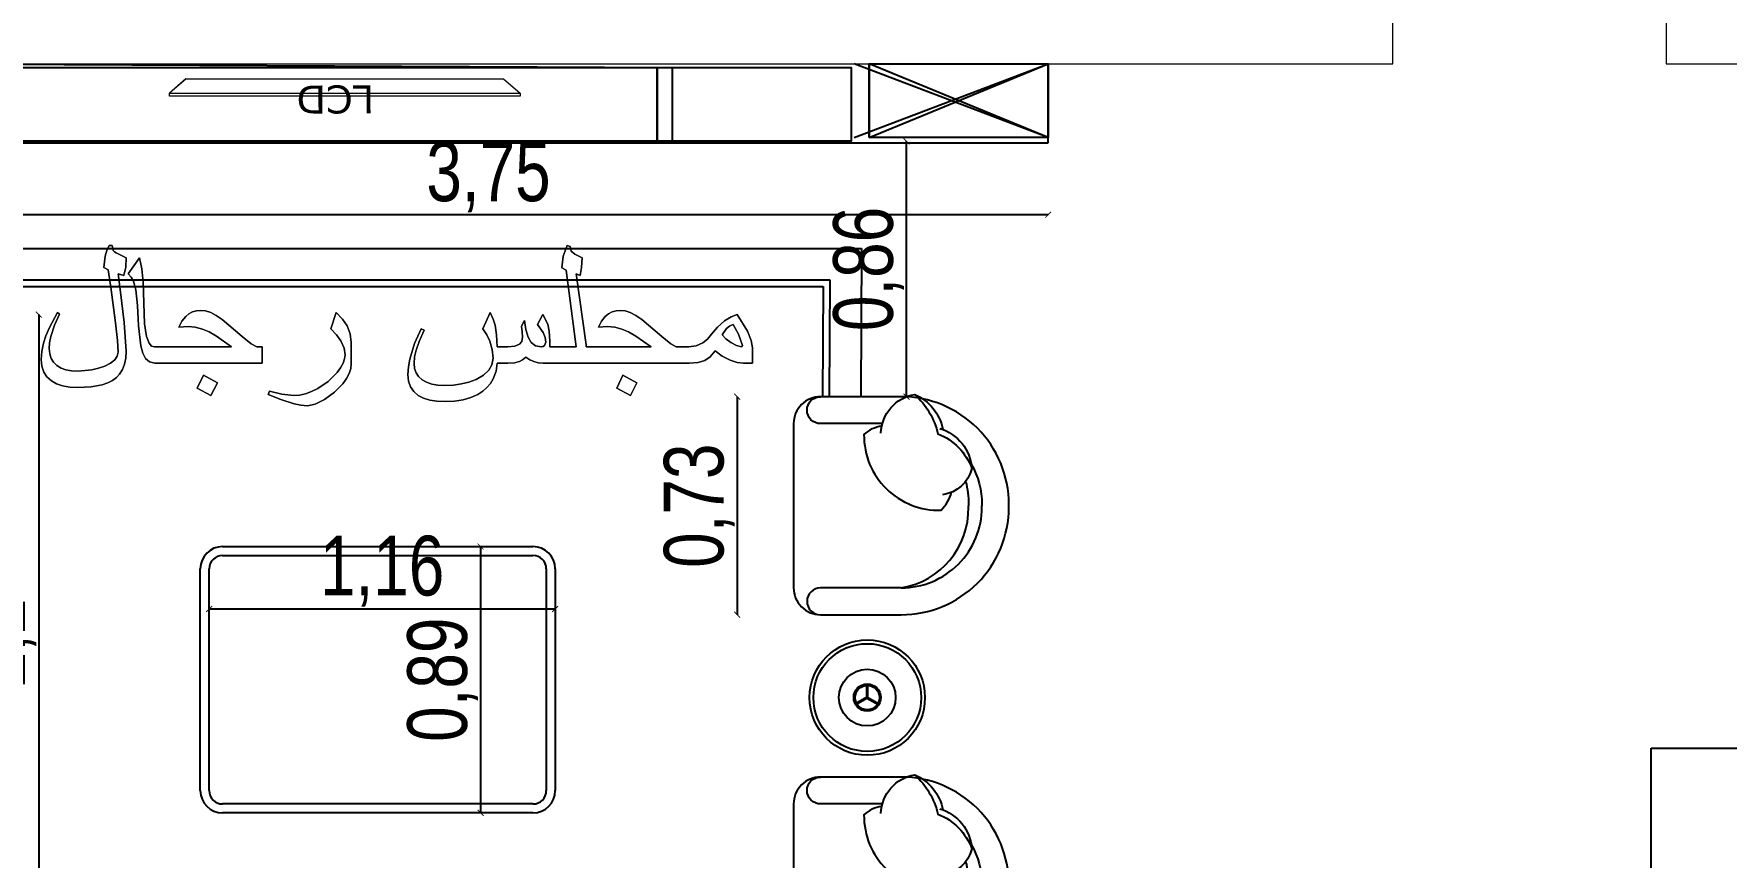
# Model space of a CAD drawing. Header units: inches. Extents: x -279 to 561, y -345 to 342.
# Drawn here: x -207.04 to -201.37, y -71.08 to -68.32 of the extents above; entities that cross this region are included whole.
import ezdxf

# ---------------------------------------------------------------- set-up
doc = ezdxf.new("R2010")
doc.units = ezdxf.units.IN
doc.header["$LTSCALE"] = 0.5
doc.header["$MEASUREMENT"] = 0
for name, color, linetype in [('8', 8, 'Continuous'), ('Edges', 7, 'Continuous'), ('lcd', 146, 'Continuous'), ('NFURN', 245, 'Continuous'), ('PDF_A-WALL', 7, 'Continuous'), ('S-DIM', 7, 'Continuous'), ('WAL', 7, 'Continuous')]:
    doc.layers.add(name, color=color, linetype=linetype)
doc.layers.add('furniture', color=1, linetype='Continuous', lineweight=13)
doc.layers.add('furniture amr', color=8, linetype='Continuous', lineweight=5)
doc.styles.add('ROM', font='AGENCYR.TTF', dxfattribs={"width": 0.8})
doc.styles.get("Standard").update_dxf_attribs({"font": 'arial.ttf'})
doc.dimstyles.new('Copy(9) of ISO-25', dxfattribs={"dimtxt": 0.2, "dimasz": 0.02, "dimexe": 0.05, "dimexo": 0.05, "dimgap": 0.02, "dimtad": 1, "dimtxsty": 'ROM', "dimblk": 'ARCHTICK', "dimcen": 0.03, "dimse1": 1, "dimse2": 1, "dimclrd": 248, "dimclrt": 248, "dimadec": 0, "dimazin": 0, "dimtfac": 1, "dimtmove": 0, "dimatfit": 3, "dimldrblk": 'DOT', "dimfxl": 1, "dimarcsym": 0})
doc.dimstyles.get("Standard").update_dxf_attribs({"dimtxt": 0.18, "dimasz": 0.18, "dimexe": 0.18, "dimexo": 0.0625, "dimgap": 0.09, "dimtad": 0, "dimtih": 1, "dimtoh": 1, "dimzin": 0, "dimdsep": 46, "dimtxsty": 'Standard', "dimcen": 0.09, "dimadec": 0, "dimazin": 0, "dimtfac": 1, "dimtofl": 0, "dimtmove": 0, "dimatfit": 3, "dimfxl": 1, "dimtolj": 1, "dimtzin": 0, "dimarcsym": 0})

# ---------------------------------------------------------------- blocks, each defined once
blk = doc.blocks.new('hjohjlo')
at = {"layer": 'furniture'}
blk.add_line((98.2726, 51.2644, 0), (98.2724, 51.773, 0), dxfattribs=at)
at = {"layer": 'furniture', "color": 16, "elevation": 0}
blk.add_lwpolyline([(98.2726, 51.2644), (98.2726, 52.4644), (98.2827, 52.4644), (98.2827, 51.2644)], close=True, dxfattribs=at)
at = {"layer": 'furniture amr', "color": 56, "lineweight": 5}
for p, q in [((98.3316, 52.4075), (98.2827, 52.4644, 0)), ((98.3316, 52.4075), (98.3316, 51.3213)), ((98.3316, 51.3213), (98.2827, 51.2644, 0))]:
    blk.add_line(p, q, dxfattribs=at)
at = {"layer": 'lcd', "insert": (98.311, 51.7638), "char_height": 0.095741, "width": 0.841104, "attachment_point": 7, "rotation": 90.15297}
blk.add_mtext('{\\fVerdana|b0|i0|c0|p34;LCD}', dxfattribs=at)
blk = doc.blocks.new('g')
at = {"ltscale": 0.03}
blk.add_lwpolyline([(5621.0449, 2263.0831), (5621.0449, 2262.8081, 0.414214), (5621.135, 2262.718), (5621.4055, 2262.718, 0.414214), (5621.7662, 2263.0786), (5621.7662, 2263.0831), (5621.7662, 2263.0877, 0.414214), (5621.4055, 2263.4483), (5621.135, 2263.4483, 0.414214), (5621.0449, 2263.3581), (5621.0449, 2263.0831)], format="xyb", dxfattribs=at)
for points in [[(5621.3423, 2263.3581), (5621.135, 2263.3581, -0.414214), (5621.09, 2263.4032), (5621.09, 2263.4032, -0.414214), (5621.135, 2263.4483)], [(5621.3374, 2263.3265, -0.356772), (5621.451, 2263.4557, -0.249542), (5621.5447, 2263.3386, 9.61688)], [(5621.451, 2263.4557, -0.14773), (5621.5285, 2263.3239, -0.213343), (5621.6422, 2263.2077, -0.178662)], [(5621.3402, 2263.3492, 0.165541), (5621.2806, 2263.3213, 0.425989), (5621.5389, 2263.0681, 0.121523), (5621.5744, 2263.1283, -7.115464)], [(5621.5347, 2263.3421, -0.306663), (5621.6422, 2263.2077, -0.30633), (5621.544, 2263.1198, 0.872847)], [(5621.6403, 2263.2219, -0.130591), (5621.676, 2263.0877), (5621.676, 2263.0831)], [(5621.6212, 2263.1645, -0.072384), (5621.6309, 2263.0877), (5621.6309, 2263.0831)], [(5621.4055, 2262.8081, 0.372719), (5621.6309, 2263.0786), (5621.6309, 2263.0831)], [(5621.4055, 2262.8081, 0.414214), (5621.676, 2263.0786), (5621.676, 2263.0831)], [(5621.4055, 2262.8081), (5621.135, 2262.8081, 0.414214), (5621.09, 2262.7631), (5621.09, 2262.7631, 0.414214), (5621.135, 2262.718)]]:
    blk.add_lwpolyline(points, format="xyb")
blk = doc.blocks.new('er')
at = {"ltscale": 0.03}
for p, q in [((-187.9214, -158.8906), (-187.9214, -158.8201)), ((-187.9151, -158.8906), (-187.9151, -158.8201)), ((-187.9198, -158.8879), (-187.9809, -158.9231)), ((-187.9167, -158.8933), (-187.9778, -158.9286)), ((-187.9198, -158.8933), (-187.8588, -158.9286)), ((-187.9167, -158.8879), (-187.8556, -158.9231))]:
    blk.add_line(p, q, dxfattribs=at)
for radius in [0.3, 0.1475, 0.0706, 0.0633]:
    blk.add_circle((-187.9183, -158.8906), radius, dxfattribs=at)
blk.add_circle((-187.9183, -158.8906), 0.28)
blk = doc.blocks.new('_ArchTick')
at = {"color": 0, "linetype": 'ByBlock', "const_width": 0.15}
blk.add_lwpolyline([(-0.5, -0.5), (0.5, 0.5)], dxfattribs=at)
blk = doc.blocks.new('*D204')
at = {"layer": 'Defpoints', "color": 0, "transparency": 16777216}
for p in [(-204.2996, -68.682), (-204.114, -68.682), (-204.2668, -69.5375)]:
    blk.add_point(p, dxfattribs=at)
at = {"layer": 'WAL', "color": 248, "lineweight": -2, "transparency": 16777216}
blk.add_line((-204.114, -69.5375), (-204.114, -68.682), dxfattribs=at)
at = {"layer": 'WAL', "color": 248, "lineweight": -2, "transparency": 16777216, "xscale": 0.02, "yscale": 0.02, "zscale": 0.02}
for p, rotation in [((-204.114, -68.682), 90), ((-204.114, -69.5375), 270)]:
    blk.add_blockref('_ArchTick', p, dxfattribs=dict(at, rotation=rotation))
at = {"layer": 'WAL', "color": 248, "transparency": 16777216, "insert": (-204.2411, -69.1097), "char_height": 0.2, "attachment_point": 5, "rotation": 90, "style": 'ROM'}
blk.add_mtext('0,86', dxfattribs=at)
blk = doc.blocks.new('_DOT')
at = {"color": 0, "linetype": 'ByBlock'}
blk.add_line((-0.5, 0), (-1, 0), dxfattribs=at)
at = {"color": 0, "linetype": 'ByBlock', "const_width": 0.5}
blk.add_lwpolyline([(-0.25, 0, 1), (0.25, 0, 1)], format="xyb", close=True, dxfattribs=at)
blk = doc.blocks.new('gt')
at = {"color": 0}
for p, q in [((-190.3968, -158.4168), (-189.3565, -158.4168)), ((-190.3968, -158.4466), (-189.3565, -158.4466)), ((-190.4711, -159.2342), (-190.4711, -158.4911)), ((-190.4414, -159.2342), (-190.4414, -158.4911)), ((-189.312, -158.4911), (-189.312, -159.2342)), ((-189.2822, -158.4911), (-189.2822, -159.2342)), ((-189.3565, -159.2788), (-190.3968, -159.2788)), ((-189.3565, -159.3085), (-190.3968, -159.3085))]:
    blk.add_line(p, q, dxfattribs=at)
for centre, radius, start, end in [((-190.3968, -158.4911), 0.0743, 90, 180), ((-190.3968, -158.4911), 0.0446, 90, 180), ((-189.3565, -158.4911), 0.0743, 360, 90), ((-189.3565, -158.4911), 0.0446, 360, 90), ((-190.3968, -159.2342), 0.0743, 180, 270), ((-190.3968, -159.2342), 0.0446, 180, 270), ((-189.3565, -159.2342), 0.0743, 270, 0), ((-189.3565, -159.2342), 0.0446, 270, 0)]:
    blk.add_arc(centre, radius, start, end, dxfattribs=at)
blk = doc.blocks.new('*D56')
at = {"layer": 'Defpoints', "color": 0, "transparency": 16777216}
for p in [(-207.3894, -68.7565), (-203.6394, -68.7565), (-207.3894, -68.9283)]:
    blk.add_point(p, dxfattribs=at)
at = {"layer": 'WAL', "color": 248, "lineweight": -2, "transparency": 16777216}
blk.add_line((-203.6394, -68.9283), (-207.3894, -68.9283), dxfattribs=at)
at = {"layer": 'WAL', "color": 248, "lineweight": -2, "transparency": 16777216, "xscale": 0.02, "yscale": 0.02, "zscale": 0.02, "rotation": 180}
blk.add_blockref('_ArchTick', (-207.3894, -68.9283), dxfattribs=at)
at = {"layer": 'WAL', "color": 248, "lineweight": -2, "transparency": 16777216, "xscale": 0.02, "yscale": 0.02, "zscale": 0.02}
blk.add_blockref('_ArchTick', (-203.6394, -68.9283), dxfattribs=at)
at = {"layer": 'WAL', "color": 248, "transparency": 16777216, "insert": (-205.5144, -68.8013), "char_height": 0.2, "attachment_point": 5, "style": 'ROM'}
blk.add_mtext('3,75', dxfattribs=at)
blk = doc.blocks.new('*D205')
at = {"layer": 'Defpoints', "color": 0, "transparency": 16777216}
for p in [(-207.9309, -69.2625), (-207.8259, -71.4625), (-207.0211, -71.4625)]:
    blk.add_point(p, dxfattribs=at)
at = {"layer": 'WAL', "color": 248, "lineweight": -2, "transparency": 16777216}
blk.add_line((-207.0211, -69.2625), (-207.0211, -71.4625), dxfattribs=at)
at = {"layer": 'WAL', "color": 248, "lineweight": -2, "transparency": 16777216, "xscale": 0.02, "yscale": 0.02, "zscale": 0.02}
for p, rotation in [((-207.0211, -69.2625), 90), ((-207.0211, -71.4625), 270)]:
    blk.add_blockref('_ArchTick', p, dxfattribs=dict(at, rotation=rotation))
at = {"layer": 'WAL', "color": 248, "transparency": 16777216, "insert": (-207.1482, -70.3625), "char_height": 0.2, "attachment_point": 5, "rotation": 90, "style": 'ROM'}
blk.add_mtext('2,2', dxfattribs=at)
blk = doc.blocks.new('*D207')
at = {"layer": 'Defpoints', "color": 0, "transparency": 16777216}
for p in [(-205.7556, -70.0396), (-205.7556, -70.9313), (-205.5408, -70.9313)]:
    blk.add_point(p, dxfattribs=at)
at = {"layer": 'WAL', "color": 248, "lineweight": -2, "transparency": 16777216}
blk.add_line((-205.5408, -70.0396), (-205.5408, -70.9313), dxfattribs=at)
at = {"layer": 'WAL', "color": 248, "lineweight": -2, "transparency": 16777216, "xscale": 0.02, "yscale": 0.02, "zscale": 0.02}
for p, rotation in [((-205.5408, -70.0396), 90), ((-205.5408, -70.9313), 270)]:
    blk.add_blockref('_ArchTick', p, dxfattribs=dict(at, rotation=rotation))
at = {"layer": 'WAL', "color": 248, "transparency": 16777216, "insert": (-205.6679, -70.4854), "char_height": 0.2, "attachment_point": 5, "rotation": 90, "style": 'ROM'}
blk.add_mtext('0,89', dxfattribs=at)
blk = doc.blocks.new('*D208')
at = {"layer": 'Defpoints', "color": 0, "transparency": 16777216}
for p in [(-206.4502, -70.2488), (-206.4502, -70.4854), (-205.291, -70.4854)]:
    blk.add_point(p, dxfattribs=at)
at = {"layer": 'WAL', "color": 248, "lineweight": -2, "transparency": 16777216}
blk.add_line((-205.291, -70.2488), (-206.4502, -70.2488), dxfattribs=at)
at = {"layer": 'WAL', "color": 248, "lineweight": -2, "transparency": 16777216, "xscale": 0.02, "yscale": 0.02, "zscale": 0.02, "rotation": 180}
blk.add_blockref('_ArchTick', (-206.4502, -70.2488), dxfattribs=at)
at = {"layer": 'WAL', "color": 248, "lineweight": -2, "transparency": 16777216, "xscale": 0.02, "yscale": 0.02, "zscale": 0.02}
blk.add_blockref('_ArchTick', (-205.291, -70.2488), dxfattribs=at)
at = {"layer": 'WAL', "color": 248, "transparency": 16777216, "insert": (-205.8706, -70.1218), "char_height": 0.2, "attachment_point": 5, "style": 'ROM'}
blk.add_mtext('1,16', dxfattribs=at)
blk = doc.blocks.new('*D209')
at = {"layer": 'Defpoints', "color": 0, "transparency": 16777216}
for p in [(-204.3155, -69.5375), (-204.6813, -70.2678), (-204.3155, -70.2678)]:
    blk.add_point(p, dxfattribs=at)
at = {"layer": 'WAL', "color": 248, "lineweight": -2, "transparency": 16777216}
blk.add_line((-204.6813, -69.5375), (-204.6813, -70.2678), dxfattribs=at)
at = {"layer": 'WAL', "color": 248, "lineweight": -2, "transparency": 16777216, "xscale": 0.02, "yscale": 0.02, "zscale": 0.02}
for p, rotation in [((-204.6813, -69.5375), 90), ((-204.6813, -70.2678), 270)]:
    blk.add_blockref('_ArchTick', p, dxfattribs=dict(at, rotation=rotation))
at = {"layer": 'WAL', "color": 248, "transparency": 16777216, "insert": (-204.8084, -69.9026), "char_height": 0.2, "attachment_point": 5, "rotation": 90, "style": 'ROM'}
blk.add_mtext('0,73', dxfattribs=at)
blk = doc.blocks.new('*D58')
at = {"layer": 'Defpoints', "color": 0, "transparency": 16777216}
for p in [(-201.5893, -70.7143), (-201.0277, -70.7143), (-201.6247, -72.4143)]:
    blk.add_point(p, dxfattribs=at)
at = {"layer": 'WAL', "color": 248, "lineweight": -2, "transparency": 16777216}
blk.add_line((-201.0277, -72.4143), (-201.0277, -70.7143), dxfattribs=at)
at = {"layer": 'WAL', "color": 248, "lineweight": -2, "transparency": 16777216, "xscale": 0.02, "yscale": 0.02, "zscale": 0.02}
for p, rotation in [((-201.0277, -70.7143), 90), ((-201.0277, -72.4143), 270)]:
    blk.add_blockref('_ArchTick', p, dxfattribs=dict(at, rotation=rotation))
at = {"layer": 'WAL', "color": 248, "transparency": 16777216, "insert": (-201.1548, -71.5643), "char_height": 0.2, "attachment_point": 5, "rotation": 90, "style": 'ROM'}
blk.add_mtext('1,7', dxfattribs=at)
blk = doc.blocks.new('rtg')
at = {"layer": 'PDF_A-WALL', "lineweight": 9}
for p, q in [((-188.1498, -157.19), (-188.1684, -157.2108)), ((-188.1684, -157.2108), (-188.1498, -157.19)), ((-188.1271, -157.1751), (-188.1498, -157.19)), ((-188.1498, -157.19), (-188.1271, -157.1751)), ((-188.1003, -157.1662), (-188.1271, -157.1751)), ((-188.1271, -157.1751), (-188.1003, -157.1662)), ((-188.0694, -157.1632), (-188.1003, -157.1662)), ((-188.1003, -157.1662), (-188.0694, -157.1632)), ((-188.0818, -157.2208), (-188.0638, -157.2097)), ((-188.0638, -157.2097), (-188.0818, -157.2208)), ((-188.0321, -157.166), (-188.0694, -157.1632)), ((-188.0694, -157.1632), (-188.0321, -157.166)), ((-188.0638, -157.2097), (-188.0426, -157.2031)), ((-188.0426, -157.2031), (-188.0638, -157.2097)), ((-188.0426, -157.2031), (-188.0182, -157.2009)), ((-188.0182, -157.2009), (-188.0426, -157.2031)), ((-187.9933, -157.1741), (-188.0321, -157.166)), ((-188.0321, -157.166), (-187.9933, -157.1741)), ((-188.0182, -157.2009), (-187.9907, -157.2026)), ((-187.9907, -157.2026), (-188.0182, -157.2009)), ((-187.9582, -157.1856), (-187.9933, -157.1741)), ((-187.9933, -157.1741), (-187.9582, -157.1856)), ((-187.9907, -157.2026), (-187.9624, -157.2078)), ((-187.9624, -157.2078), (-187.9907, -157.2026)), ((-187.9624, -157.2078), (-187.9089, -157.2255)), ((-187.9089, -157.2255), (-187.9624, -157.2078)), ((-187.9199, -157.2019), (-187.9582, -157.1856)), ((-187.9582, -157.1856), (-187.9199, -157.2019)), ((-187.8502, -157.2386), (-187.9199, -157.2019)), ((-187.9199, -157.2019), (-187.8502, -157.2386)), ((-188.1911, -157.2631), (-188.1967, -157.2959)), ((-188.1967, -157.2959), (-188.1911, -157.2631)), ((-188.1816, -157.2347), (-188.1911, -157.2631)), ((-188.1911, -157.2631), (-188.1816, -157.2347)), ((-188.1684, -157.2108), (-188.1816, -157.2347)), ((-188.1816, -157.2347), (-188.1684, -157.2108)), ((-188.1216, -157.3049), (-188.1166, -157.2786)), ((-188.1166, -157.2786), (-188.1216, -157.3049)), ((-188.1166, -157.2786), (-188.1083, -157.2557)), ((-188.1083, -157.2557), (-188.1166, -157.2786)), ((-188.1083, -157.2557), (-188.0967, -157.2363)), ((-188.0967, -157.2363), (-188.1083, -157.2557)), ((-188.0967, -157.2363), (-188.0818, -157.2208)), ((-188.0818, -157.2208), (-188.0967, -157.2363)), ((-187.9089, -157.2255), (-187.8582, -157.248)), ((-187.8582, -157.248), (-187.9089, -157.2255)), ((-187.8582, -157.248), (-187.8502, -157.2386)), ((-187.8502, -157.2386), (-187.8582, -157.248)), ((-188.1967, -157.2959), (-188.1986, -157.3332)), ((-188.1986, -157.3332), (-188.1967, -157.2959)), ((-188.1986, -157.3332), (-188.1955, -157.3963)), ((-188.1955, -157.3963), (-188.1986, -157.3332)), ((-188.1233, -157.3347), (-188.1216, -157.3049)), ((-188.1216, -157.3049), (-188.1233, -157.3347)), ((-188.1172, -157.3991), (-188.1233, -157.3347)), ((-188.1233, -157.3347), (-188.1172, -157.3991)), ((-188.1955, -157.3963), (-188.1861, -157.4474)), ((-188.1861, -157.4474), (-188.1955, -157.3963)), ((-188.1097, -157.4295), (-188.1172, -157.3991)), ((-188.1172, -157.3991), (-188.1097, -157.4295)), ((-188.0991, -157.4586), (-188.1097, -157.4295)), ((-188.1097, -157.4295), (-188.0991, -157.4586)), ((-188.1861, -157.4474), (-188.1773, -157.4724)), ((-188.1773, -157.4724), (-188.1861, -157.4474)), ((-188.1773, -157.4724), (-188.1661, -157.4942)), ((-188.1661, -157.4942), (-188.1773, -157.4724)), ((-188.1661, -157.4942), (-188.1524, -157.5127)), ((-188.1524, -157.5127), (-188.1661, -157.4942)), ((-188.1524, -157.5127), (-188.1364, -157.528)), ((-188.1364, -157.528), (-188.1524, -157.5127)), ((-188.0852, -157.4859), (-188.0991, -157.4586)), ((-188.0991, -157.4586), (-188.0852, -157.4859)), ((-188.0699, -157.5055), (-188.0852, -157.4859)), ((-188.0852, -157.4859), (-188.0699, -157.5055)), ((-188.0533, -157.5172), (-188.0699, -157.5055)), ((-188.0699, -157.5055), (-188.0533, -157.5172)), ((-188.0354, -157.5211), (-188.0533, -157.5172)), ((-188.0533, -157.5172), (-188.0354, -157.5211)), ((-187.981, -157.5181), (-188.0354, -157.5211)), ((-188.0354, -157.5211), (-187.981, -157.5181)), ((-187.8986, -157.5092), (-187.981, -157.5181)), ((-187.981, -157.5181), (-187.8986, -157.5092)), ((-187.733, -157.4867), (-187.8986, -157.5092)), ((-187.8986, -157.5092), (-187.733, -157.4867)), ((-187.7552, -157.5321), (-187.6712, -157.5211)), ((-187.6712, -157.5211), (-187.7552, -157.5321)), ((-187.6522, -157.474), (-187.733, -157.4867)), ((-187.733, -157.4867), (-187.6522, -157.474)), ((-187.6712, -157.5211), (-187.6786, -157.5473)), ((-187.6786, -157.5473), (-187.6712, -157.5211)), ((-187.6418, -157.4552), (-187.6522, -157.474)), ((-187.6522, -157.474), (-187.6418, -157.4552)), ((-187.5881, -157.4611), (-187.6418, -157.4552)), ((-187.6418, -157.4552), (-187.5881, -157.4611)), ((-187.5631, -157.4684), (-187.5881, -157.4611)), ((-187.5881, -157.4611), (-187.5631, -157.4684)), ((-187.5865, -157.5396), (-187.5738, -157.512)), ((-187.5738, -157.512), (-187.5865, -157.5396)), ((-187.5738, -157.512), (-187.5691, -157.5039)), ((-187.5691, -157.5039), (-187.5738, -157.512)), ((-187.5691, -157.5039), (-187.5625, -157.4985)), ((-187.5625, -157.4985), (-187.5691, -157.5039)), ((-187.5394, -157.4787), (-187.5631, -157.4684)), ((-187.5631, -157.4684), (-187.5394, -157.4787)), ((-187.5625, -157.4985), (-187.5394, -157.4929)), ((-187.5394, -157.4929), (-187.5625, -157.4985)), ((-187.5394, -157.4929), (-187.5394, -157.4787)), ((-187.5394, -157.4787), (-187.5394, -157.4929)), ((-188.1364, -157.528), (-188.1149, -157.5415)), ((-188.1149, -157.5415), (-188.1364, -157.528)), ((-188.1149, -157.5415), (-188.0901, -157.5511)), ((-188.0901, -157.5511), (-188.1149, -157.5415)), ((-188.0901, -157.5511), (-188.0618, -157.5569)), ((-188.0618, -157.5569), (-188.0901, -157.5511)), ((-188.0618, -157.5569), (-188.0301, -157.5588)), ((-188.0301, -157.5588), (-188.0618, -157.5569)), ((-188.0301, -157.5588), (-187.8971, -157.5497)), ((-187.8971, -157.5497), (-188.0301, -157.5588)), ((-187.8971, -157.5497), (-187.7552, -157.5321)), ((-187.7552, -157.5321), (-187.8971, -157.5497)), ((-187.7051, -157.5923), (-187.7455, -157.6036)), ((-187.7455, -157.6036), (-187.7051, -157.5923)), ((-187.687, -157.582), (-187.7051, -157.5923)), ((-187.7051, -157.5923), (-187.687, -157.582)), ((-187.6712, -157.5682), (-187.687, -157.582)), ((-187.687, -157.582), (-187.6712, -157.5682)), ((-187.6786, -157.5473), (-187.6398, -157.5565)), ((-187.6398, -157.5565), (-187.6786, -157.5473)), ((-187.5959, -157.62), (-187.6712, -157.5682)), ((-187.6712, -157.5682), (-187.5959, -157.62)), ((-187.6398, -157.5565), (-187.5959, -157.5588)), ((-187.5959, -157.5588), (-187.6398, -157.5565)), ((-187.5959, -157.5588), (-187.5865, -157.5396)), ((-187.5865, -157.5396), (-187.5959, -157.5588)), ((-188.08, -157.6672), (-188.0856, -157.6915)), ((-188.0856, -157.6915), (-188.08, -157.6672)), ((-188.0634, -157.6482), (-188.08, -157.6672)), ((-188.08, -157.6672), (-188.0634, -157.6482)), ((-188.0394, -157.6357), (-188.0634, -157.6482)), ((-188.0634, -157.6482), (-188.0394, -157.6357)), ((-188.0058, -157.6266), (-188.0394, -157.6357)), ((-188.0394, -157.6357), (-188.0058, -157.6266)), ((-188.0103, -157.6897), (-188.0061, -157.6768)), ((-188.0061, -157.6768), (-188.0103, -157.6897)), ((-188.0061, -157.6768), (-187.9936, -157.6649)), ((-187.9936, -157.6649), (-188.0061, -157.6768)), ((-187.9117, -157.6153), (-188.0058, -157.6266)), ((-188.0058, -157.6266), (-187.9117, -157.6153)), ((-187.9936, -157.6649), (-187.9613, -157.6525)), ((-187.9613, -157.6525), (-187.9936, -157.6649)), ((-187.9613, -157.6525), (-187.9036, -157.6435)), ((-187.9036, -157.6435), (-187.9613, -157.6525)), ((-187.8182, -157.6104), (-187.9117, -157.6153)), ((-187.9117, -157.6153), (-187.8182, -157.6104)), ((-187.9036, -157.6435), (-187.7092, -157.6372)), ((-187.7092, -157.6372), (-187.9036, -157.6435)), ((-187.7455, -157.6036), (-187.8182, -157.6104)), ((-187.8182, -157.6104), (-187.7455, -157.6036)), ((-187.7092, -157.6372), (-187.6479, -157.6304)), ((-187.6479, -157.6304), (-187.7092, -157.6372)), ((-187.6479, -157.6304), (-187.5959, -157.62)), ((-187.5959, -157.62), (-187.6479, -157.6304)), ((-188.0856, -157.6915), (-188.0856, -157.7189)), ((-188.0856, -157.7189), (-188.0856, -157.6915)), ((-188.0856, -157.7189), (-188.0856, -157.7471)), ((-188.0856, -157.7471), (-188.0856, -157.7189)), ((-188.0856, -157.7471), (-188.0856, -158.1898)), ((-188.0856, -158.1898), (-188.0856, -157.7471)), ((-188.0103, -157.7189), (-188.0103, -157.6897)), ((-188.0103, -157.6897), (-188.0103, -157.7189)), ((-188.0103, -157.7471), (-188.0103, -157.7189)), ((-188.0103, -157.7189), (-188.0103, -157.7471)), ((-188.0103, -158.0485), (-188.0103, -157.7471)), ((-188.0103, -157.7471), (-188.0103, -158.0485)), ((-187.8905, -157.8174), (-187.9189, -157.8036)), ((-187.9189, -157.8036), (-187.9161, -157.8459)), ((-187.9161, -157.8459), (-187.9189, -157.8036)), ((-187.9189, -157.8036), (-187.8905, -157.8174)), ((-187.8684, -157.835), (-187.8905, -157.8174)), ((-187.8905, -157.8174), (-187.8684, -157.835)), ((-187.8563, -157.8499), (-187.8684, -157.835)), ((-187.8684, -157.835), (-187.8563, -157.8499)), ((-188.2019, -157.8884), (-188.2363, -157.952)), ((-188.2363, -157.952), (-188.2019, -157.8884)), ((-188.1421, -157.9174), (-188.2019, -157.8884)), ((-188.2019, -157.8884), (-188.1421, -157.9174)), ((-188.177, -157.9826), (-188.1421, -157.9174)), ((-188.1421, -157.9174), (-188.177, -157.9826)), ((-187.9276, -157.913), (-187.9408, -157.9439)), ((-187.9408, -157.9439), (-187.9276, -157.913)), ((-187.9189, -157.8796), (-187.9276, -157.913)), ((-187.9276, -157.913), (-187.9189, -157.8796)), ((-187.9161, -157.8459), (-187.9189, -157.8796)), ((-187.9189, -157.8796), (-187.9161, -157.8459)), ((-187.8477, -157.8667), (-187.8563, -157.8499)), ((-187.8563, -157.8499), (-187.8477, -157.8667)), ((-187.8425, -157.8853), (-187.8477, -157.8667)), ((-187.8477, -157.8667), (-187.8425, -157.8853)), ((-187.8433, -157.9277), (-187.8407, -157.9058)), ((-187.8407, -157.9058), (-187.8433, -157.9277)), ((-187.8407, -157.9058), (-187.8425, -157.8853)), ((-187.8425, -157.8853), (-187.8407, -157.9058)), ((-188.2363, -157.952), (-188.177, -157.9826)), ((-188.177, -157.9826), (-188.2363, -157.952)), ((-187.9601, -157.978), (-188.0103, -158.0485)), ((-188.0103, -158.0485), (-187.9601, -157.978)), ((-187.9408, -157.9439), (-187.9601, -157.978)), ((-187.9601, -157.978), (-187.9408, -157.9439)), ((-187.8822, -158.0049), (-187.8641, -157.9773)), ((-187.8641, -157.9773), (-187.8822, -158.0049)), ((-187.8641, -157.9773), (-187.8511, -157.9515)), ((-187.8511, -157.9515), (-187.8641, -157.9773)), ((-187.8511, -157.9515), (-187.8433, -157.9277)), ((-187.8433, -157.9277), (-187.8511, -157.9515)), ((-187.9613, -158.0975), (-187.8822, -158.0049)), ((-187.8822, -158.0049), (-187.9613, -158.0975)), ((-188.0103, -158.165), (-187.9962, -158.1393)), ((-187.9962, -158.1393), (-188.0103, -158.165)), ((-187.9962, -158.1393), (-187.9613, -158.0975)), ((-187.9613, -158.0975), (-187.9962, -158.1393)), ((-188.2316, -158.218), (-188.2547, -158.2776)), ((-188.2547, -158.2776), (-188.2316, -158.218)), ((-188.216, -158.2249), (-188.2316, -158.218)), ((-188.2316, -158.218), (-188.216, -158.2249)), ((-188.2294, -158.2825), (-188.216, -158.2249)), ((-188.216, -158.2249), (-188.2294, -158.2825)), ((-188.0856, -158.1898), (-188.0103, -158.1898)), ((-188.0103, -158.1898), (-188.0856, -158.1898)), ((-188.0103, -158.1898), (-188.0103, -158.165)), ((-188.0103, -158.165), (-188.0103, -158.1898)), ((-188.2547, -158.2776), (-188.2748, -158.3384)), ((-188.2748, -158.3384), (-188.2547, -158.2776)), ((-188.2363, -158.3368), (-188.2294, -158.2825)), ((-188.2294, -158.2825), (-188.2363, -158.3368)), ((-188.2812, -158.3706), (-188.2834, -158.4005)), ((-188.2834, -158.4005), (-188.2812, -158.3706)), ((-188.2748, -158.3384), (-188.2812, -158.3706)), ((-188.2812, -158.3706), (-188.2748, -158.3384)), ((-188.2343, -158.3638), (-188.2363, -158.3368)), ((-188.2363, -158.3368), (-188.2343, -158.3638)), ((-188.2282, -158.3915), (-188.2343, -158.3638)), ((-188.2343, -158.3638), (-188.2282, -158.3915)), ((-188.2834, -158.4005), (-188.2761, -158.436)), ((-188.2761, -158.436), (-188.2834, -158.4005)), ((-188.2761, -158.436), (-188.2541, -158.48)), ((-188.2541, -158.48), (-188.2761, -158.436)), ((-188.2181, -158.4198), (-188.2282, -158.3915)), ((-188.2282, -158.3915), (-188.2181, -158.4198)), ((-188.2039, -158.4486), (-188.2181, -158.4198)), ((-188.2181, -158.4198), (-188.2039, -158.4486)), ((-188.1704, -158.4974), (-188.2039, -158.4486)), ((-188.2039, -158.4486), (-188.1704, -158.4974)), ((-188.2541, -158.48), (-188.2207, -158.5267)), ((-188.2207, -158.5267), (-188.2541, -158.48)), ((-188.2207, -158.5267), (-188.1814, -158.565)), ((-188.1814, -158.565), (-188.2207, -158.5267)), ((-188.1292, -158.5386), (-188.1704, -158.4974)), ((-188.1704, -158.4974), (-188.1292, -158.5386)), ((-188.1071, -158.5549), (-188.1292, -158.5386)), ((-188.1292, -158.5386), (-188.1071, -158.5549)), ((-187.9543, -158.5361), (-187.9823, -158.5557)), ((-187.9823, -158.5557), (-187.9543, -158.5361)), ((-187.9255, -158.51), (-187.9543, -158.5361)), ((-187.9543, -158.5361), (-187.9255, -158.51)), ((-187.8502, -158.5335), (-187.9255, -158.51)), ((-187.9255, -158.51), (-187.8502, -158.5335)), ((-187.8811, -158.5641), (-187.8502, -158.5335)), ((-187.8502, -158.5335), (-187.8811, -158.5641)), ((-188.1814, -158.565), (-188.1576, -158.5821)), ((-188.1576, -158.5821), (-188.1814, -158.565)), ((-188.1576, -158.5821), (-188.1342, -158.5944)), ((-188.1342, -158.5944), (-188.1576, -158.5821)), ((-188.1342, -158.5944), (-188.1113, -158.6017)), ((-188.1113, -158.6017), (-188.1342, -158.5944)), ((-188.1113, -158.6017), (-188.0887, -158.6042)), ((-188.0887, -158.6042), (-188.1113, -158.6017)), ((-188.0862, -158.5666), (-188.1071, -158.5549)), ((-188.1071, -158.5549), (-188.0862, -158.5666)), ((-188.0887, -158.6042), (-187.99, -158.6042)), ((-187.99, -158.6042), (-188.0887, -158.6042)), ((-188.0664, -158.5736), (-188.0862, -158.5666)), ((-188.0862, -158.5666), (-188.0664, -158.5736)), ((-188.0478, -158.5759), (-188.0664, -158.5736)), ((-188.0664, -158.5736), (-188.0478, -158.5759)), ((-188.0158, -158.5709), (-188.0478, -158.5759)), ((-188.0478, -158.5759), (-188.0158, -158.5709)), ((-187.9823, -158.5557), (-188.0158, -158.5709)), ((-188.0158, -158.5709), (-187.9823, -158.5557)), ((-187.99, -158.6042), (-187.9489, -158.5994)), ((-187.9489, -158.5994), (-187.99, -158.6042)), ((-187.9489, -158.5994), (-187.912, -158.5853)), ((-187.912, -158.5853), (-187.9489, -158.5994)), ((-187.912, -158.5853), (-187.8811, -158.5641)), ((-187.8811, -158.5641), (-187.912, -158.5853)), ((-188.2483, -158.9397), (-188.2573, -158.9688)), ((-188.2573, -158.9688), (-188.2483, -158.9397)), ((-188.2357, -158.9155), (-188.2483, -158.9397)), ((-188.2483, -158.9397), (-188.2357, -158.9155)), ((-188.2177, -158.8947), (-188.2357, -158.9155)), ((-188.2357, -158.9155), (-188.2177, -158.8947)), ((-188.1955, -158.8798), (-188.2177, -158.8947)), ((-188.2177, -158.8947), (-188.1955, -158.8798)), ((-188.1691, -158.8708), (-188.1955, -158.8798)), ((-188.1955, -158.8798), (-188.1691, -158.8708)), ((-188.1745, -158.954), (-188.163, -158.9334)), ((-188.163, -158.9334), (-188.1745, -158.954)), ((-188.1384, -158.8678), (-188.1691, -158.8708)), ((-188.1691, -158.8708), (-188.1384, -158.8678)), ((-188.163, -158.9334), (-188.1484, -158.9171)), ((-188.1484, -158.9171), (-188.163, -158.9334)), ((-188.1484, -158.9171), (-188.1308, -158.9054)), ((-188.1308, -158.9054), (-188.1484, -158.9171)), ((-188.1029, -158.8699), (-188.1384, -158.8678)), ((-188.1384, -158.8678), (-188.1029, -158.8699)), ((-188.1308, -158.9054), (-188.1102, -158.8984)), ((-188.1102, -158.8984), (-188.1308, -158.9054)), ((-188.1102, -158.8984), (-188.0866, -158.8961)), ((-188.0866, -158.8961), (-188.1102, -158.8984)), ((-188.0668, -158.8762), (-188.1029, -158.8699)), ((-188.1029, -158.8699), (-188.0668, -158.8762)), ((-188.0866, -158.8961), (-188.0571, -158.8984)), ((-188.0571, -158.8984), (-188.0866, -158.8961)), ((-187.9939, -158.8989), (-188.0668, -158.8762)), ((-188.0668, -158.8762), (-187.9939, -158.8989)), ((-188.0571, -158.8984), (-188.0249, -158.9053)), ((-188.0249, -158.9053), (-188.0571, -158.8984)), ((-188.0249, -158.9053), (-187.9851, -158.9194)), ((-187.9851, -158.9194), (-188.0249, -158.9053)), ((-187.9255, -158.9291), (-187.9939, -158.8989)), ((-187.9939, -158.8989), (-187.9255, -158.9291)), ((-187.9851, -158.9194), (-187.9329, -158.9432)), ((-187.9329, -158.9432), (-187.9851, -158.9194)), ((-187.9329, -158.9432), (-187.9255, -158.9291)), ((-187.9255, -158.9291), (-187.9329, -158.9432)), ((-188.2627, -159.0026), (-188.2645, -159.0413)), ((-188.2645, -159.0413), (-188.2627, -159.0026)), ((-188.2573, -158.9688), (-188.2627, -159.0026)), ((-188.2627, -159.0026), (-188.2573, -158.9688)), ((-188.1892, -159.0397), (-188.1876, -159.0072)), ((-188.1876, -159.0072), (-188.1892, -159.0397)), ((-188.1876, -159.0072), (-188.1826, -158.9786)), ((-188.1826, -158.9786), (-188.1876, -159.0072)), ((-188.1826, -158.9786), (-188.1745, -158.954)), ((-188.1745, -158.954), (-188.1826, -158.9786)), ((-188.2645, -159.0413), (-188.2624, -159.0848)), ((-188.2624, -159.0848), (-188.2645, -159.0413)), ((-188.2624, -159.0848), (-188.2561, -159.1246)), ((-188.2561, -159.1246), (-188.2624, -159.0848)), ((-188.1874, -159.0791), (-188.1892, -159.0397)), ((-188.1892, -159.0397), (-188.1874, -159.0791)), ((-188.1821, -159.1163), (-188.1874, -159.0791)), ((-188.1874, -159.0791), (-188.1821, -159.1163)), ((-188.2561, -159.1246), (-188.2456, -159.1605)), ((-188.2456, -159.1605), (-188.2561, -159.1246)), ((-188.2456, -159.1605), (-188.2308, -159.1926)), ((-188.2308, -159.1926), (-188.2456, -159.1605)), ((-188.1733, -159.1514), (-188.1821, -159.1163)), ((-188.1821, -159.1163), (-188.1733, -159.1514)), ((-188.1609, -159.1842), (-188.1733, -159.1514)), ((-188.1733, -159.1514), (-188.1609, -159.1842)), ((-188.2308, -159.1926), (-188.2163, -159.2151)), ((-188.2163, -159.2151), (-188.2308, -159.1926)), ((-188.2163, -159.2151), (-188.1993, -159.2346)), ((-188.1993, -159.2346), (-188.2163, -159.2151)), ((-188.1993, -159.2346), (-188.18, -159.2509)), ((-188.18, -159.2509), (-188.1993, -159.2346)), ((-188.18, -159.2509), (-188.1583, -159.2641)), ((-188.1583, -159.2641), (-188.18, -159.2509)), ((-188.1417, -159.2189), (-188.1609, -159.1842)), ((-188.1609, -159.1842), (-188.1417, -159.2189)), ((-188.119, -159.2436), (-188.1417, -159.2189)), ((-188.1417, -159.2189), (-188.119, -159.2436)), ((-188.0928, -159.2584), (-188.119, -159.2436)), ((-188.119, -159.2436), (-188.0928, -159.2584)), ((-187.9829, -159.2488), (-188.0219, -159.2598)), ((-188.0219, -159.2598), (-187.9829, -159.2488)), ((-187.9535, -159.235), (-187.9829, -159.2488)), ((-187.9829, -159.2488), (-187.9535, -159.235)), ((-187.9255, -159.2163), (-187.9535, -159.235)), ((-187.9535, -159.235), (-187.9255, -159.2163)), ((-187.8502, -159.2493), (-187.9255, -159.2163)), ((-187.9255, -159.2163), (-187.8502, -159.2493)), ((-187.8821, -159.2641), (-187.8502, -159.2493)), ((-187.8502, -159.2493), (-187.8821, -159.2641)), ((-188.1583, -159.2641), (-188.1225, -159.2777)), ((-188.1225, -159.2777), (-188.1583, -159.2641)), ((-188.1225, -159.2777), (-188.0856, -159.2822)), ((-188.0856, -159.2822), (-188.1225, -159.2777)), ((-188.0631, -159.2634), (-188.0928, -159.2584)), ((-188.0928, -159.2584), (-188.0631, -159.2634)), ((-188.0856, -159.2822), (-188.0856, -159.3314)), ((-188.0856, -159.3314), (-188.0856, -159.2822)), ((-188.0856, -159.3314), (-188.0838, -159.363)), ((-188.0838, -159.363), (-188.0856, -159.3314)), ((-188.0219, -159.2598), (-188.0631, -159.2634)), ((-188.0631, -159.2634), (-188.0219, -159.2598)), ((-188.0103, -159.2822), (-187.9534, -159.28)), ((-187.9534, -159.28), (-188.0103, -159.2822)), ((-188.0103, -159.3318), (-188.0103, -159.2822)), ((-188.0103, -159.2822), (-188.0103, -159.3318)), ((-188.0072, -159.3645), (-188.0103, -159.3318)), ((-188.0103, -159.3318), (-188.0072, -159.3645)), ((-187.9534, -159.28), (-187.91, -159.2734)), ((-187.91, -159.2734), (-187.9534, -159.28)), ((-187.91, -159.2734), (-187.8821, -159.2641)), ((-187.8821, -159.2641), (-187.91, -159.2734)), ((-188.0838, -159.363), (-188.0782, -159.386)), ((-188.0782, -159.386), (-188.0838, -159.363)), ((-188.0782, -159.386), (-188.0704, -159.4001)), ((-188.0704, -159.4001), (-188.0782, -159.386)), ((-188.0704, -159.4001), (-188.0573, -159.416)), ((-188.0573, -159.416), (-188.0704, -159.4001)), ((-187.998, -159.3861), (-188.0072, -159.3645)), ((-188.0072, -159.3645), (-187.998, -159.3861)), ((-187.9846, -159.3967), (-187.998, -159.3861)), ((-187.998, -159.3861), (-187.9846, -159.3967)), ((-187.9654, -159.4002), (-187.9846, -159.3967)), ((-187.9846, -159.3967), (-187.9654, -159.4002)), ((-187.9407, -159.399), (-187.9654, -159.4002)), ((-187.9654, -159.4002), (-187.9407, -159.399)), ((-187.9133, -159.3952), (-187.9407, -159.399)), ((-187.9407, -159.399), (-187.9133, -159.3952)), ((-187.9293, -159.416), (-187.8878, -159.4094)), ((-187.8878, -159.4094), (-187.9293, -159.416)), ((-187.8878, -159.4094), (-187.9133, -159.3952)), ((-187.9133, -159.3952), (-187.8878, -159.4094)), ((-188.0839, -159.4728), (-188.0856, -159.4955)), ((-188.0856, -159.4955), (-188.0839, -159.4728)), ((-188.0788, -159.4531), (-188.0839, -159.4728)), ((-188.0839, -159.4728), (-188.0788, -159.4531)), ((-188.0701, -159.4347), (-188.0788, -159.4531)), ((-188.0788, -159.4531), (-188.0701, -159.4347)), ((-188.0573, -159.416), (-188.0701, -159.4347)), ((-188.0701, -159.4347), (-188.0573, -159.416)), ((-188.0103, -159.4884), (-188.0051, -159.4609)), ((-188.0051, -159.4609), (-188.0103, -159.4884)), ((-188.0087, -159.4969), (-188.0103, -159.4884)), ((-188.0103, -159.4884), (-188.0087, -159.4969)), ((-188.0051, -159.4609), (-187.9897, -159.4404)), ((-187.9897, -159.4404), (-188.0051, -159.4609)), ((-187.9897, -159.4404), (-187.9654, -159.4267)), ((-187.9654, -159.4267), (-187.9897, -159.4404)), ((-187.9654, -159.4267), (-187.9293, -159.416)), ((-187.9293, -159.416), (-187.9654, -159.4267)), ((-187.9067, -159.4706), (-187.9426, -159.4956)), ((-187.9426, -159.4956), (-187.9067, -159.4706)), ((-187.8596, -159.4941), (-187.9067, -159.4706)), ((-187.9067, -159.4706), (-187.8596, -159.4941)), ((-188.0856, -159.4955), (-188.0856, -159.4988)), ((-188.0856, -159.4988), (-188.0856, -159.4955)), ((-188.0856, -159.4988), (-188.0856, -159.5271)), ((-188.0856, -159.5271), (-188.0856, -159.4988)), ((-188.0856, -159.5271), (-188.0856, -159.6684)), ((-188.0856, -159.6684), (-188.0856, -159.5271)), ((-188.0103, -159.6495), (-188.0103, -159.5271)), ((-188.0103, -159.5271), (-187.9829, -159.5271)), ((-187.9829, -159.5271), (-188.0103, -159.5271)), ((-188.0103, -159.5271), (-188.0103, -159.6495)), ((-188.0041, -159.5031), (-188.0087, -159.4969)), ((-188.0087, -159.4969), (-188.0041, -159.5031)), ((-187.9885, -159.5083), (-188.0041, -159.5031)), ((-188.0041, -159.5031), (-187.9885, -159.5083)), ((-187.9663, -159.5051), (-187.9885, -159.5083)), ((-187.9885, -159.5083), (-187.9663, -159.5051)), ((-187.9829, -159.5271), (-187.9376, -159.5248)), ((-187.9376, -159.5248), (-187.9829, -159.5271)), ((-187.9426, -159.4956), (-187.9663, -159.5051)), ((-187.9663, -159.5051), (-187.9426, -159.4956)), ((-187.9376, -159.5248), (-187.9045, -159.518)), ((-187.9045, -159.518), (-187.9376, -159.5248)), ((-187.9045, -159.518), (-187.8596, -159.4941)), ((-187.8596, -159.4941), (-187.9045, -159.518)), ((-187.6533, -159.6024), (-188.0103, -159.6495)), ((-188.0103, -159.6495), (-187.6533, -159.6024)), ((-187.6425, -159.5836), (-187.6533, -159.6024)), ((-187.6533, -159.6024), (-187.6425, -159.5836)), ((-187.5884, -159.5895), (-187.6425, -159.5836)), ((-187.6425, -159.5836), (-187.5884, -159.5895)), ((-187.5959, -159.6778), (-187.5795, -159.6433)), ((-187.5795, -159.6433), (-187.5959, -159.6778)), ((-187.5394, -159.6071), (-187.5884, -159.5895)), ((-187.5884, -159.5895), (-187.5394, -159.6071)), ((-187.5795, -159.6433), (-187.5647, -159.6268)), ((-187.5647, -159.6268), (-187.5795, -159.6433)), ((-187.5647, -159.6268), (-187.5439, -159.6213)), ((-187.5439, -159.6213), (-187.5647, -159.6268)), ((-187.5439, -159.6213), (-187.5394, -159.6071)), ((-187.5394, -159.6071), (-187.5439, -159.6213)), ((-188.0856, -159.6684), (-188.0856, -159.6966)), ((-188.0856, -159.6966), (-188.0856, -159.6684)), ((-188.0856, -159.6966), (-188.0856, -160.111)), ((-188.0856, -160.111), (-188.0856, -159.6966)), ((-188.0103, -159.998), (-188.0103, -159.6966)), ((-188.0103, -159.6966), (-188.001, -159.6966)), ((-188.001, -159.6966), (-188.0103, -159.6966)), ((-188.0103, -159.6966), (-188.0103, -159.998)), ((-188.001, -159.6966), (-187.6712, -159.6495)), ((-187.6712, -159.6495), (-188.001, -159.6966)), ((-187.6712, -159.6495), (-187.678, -159.6676)), ((-187.678, -159.6676), (-187.6712, -159.6495)), ((-187.678, -159.6676), (-187.6416, -159.6748)), ((-187.6416, -159.6748), (-187.678, -159.6676)), ((-187.6416, -159.6748), (-187.5959, -159.6778)), ((-187.5959, -159.6778), (-187.6416, -159.6748)), ((-187.8905, -159.7669), (-187.9189, -159.7531)), ((-187.9189, -159.7531), (-187.9161, -159.7954)), ((-187.9161, -159.7954), (-187.9189, -159.7531)), ((-187.9189, -159.7531), (-187.8905, -159.7669)), ((-187.9161, -159.7954), (-187.9189, -159.8291)), ((-187.9189, -159.8291), (-187.9161, -159.7954)), ((-187.8684, -159.7845), (-187.8905, -159.7669)), ((-187.8905, -159.7669), (-187.8684, -159.7845)), ((-187.8563, -159.7994), (-187.8684, -159.7845)), ((-187.8684, -159.7845), (-187.8563, -159.7994)), ((-187.8477, -159.8161), (-187.8563, -159.7994)), ((-187.8563, -159.7994), (-187.8477, -159.8161)), ((-188.2019, -159.8379), (-188.2363, -159.9014)), ((-188.2363, -159.9014), (-188.2019, -159.8379)), ((-188.1421, -159.8669), (-188.2019, -159.8379)), ((-188.2019, -159.8379), (-188.1421, -159.8669)), ((-188.177, -159.9321), (-188.1421, -159.8669)), ((-188.1421, -159.8669), (-188.177, -159.9321)), ((-187.9276, -159.8625), (-187.9408, -159.8934)), ((-187.9408, -159.8934), (-187.9276, -159.8625)), ((-187.9189, -159.8291), (-187.9276, -159.8625)), ((-187.9276, -159.8625), (-187.9189, -159.8291)), ((-187.8511, -159.901), (-187.8433, -159.8772)), ((-187.8433, -159.8772), (-187.8511, -159.901)), ((-187.8425, -159.8348), (-187.8477, -159.8161)), ((-187.8477, -159.8161), (-187.8425, -159.8348)), ((-187.8433, -159.8772), (-187.8407, -159.8552)), ((-187.8407, -159.8552), (-187.8433, -159.8772)), ((-187.8407, -159.8552), (-187.8425, -159.8348)), ((-187.8425, -159.8348), (-187.8407, -159.8552)), ((-188.2363, -159.9014), (-188.177, -159.9321)), ((-188.177, -159.9321), (-188.2363, -159.9014)), ((-187.9601, -159.9275), (-188.0103, -159.998)), ((-188.0103, -159.998), (-187.9601, -159.9275)), ((-187.9613, -160.047), (-187.8822, -159.9544)), ((-187.8822, -159.9544), (-187.9613, -160.047)), ((-187.9408, -159.8934), (-187.9601, -159.9275)), ((-187.9601, -159.9275), (-187.9408, -159.8934)), ((-187.8822, -159.9544), (-187.8641, -159.9268)), ((-187.8641, -159.9268), (-187.8822, -159.9544)), ((-187.8641, -159.9268), (-187.8511, -159.901)), ((-187.8511, -159.901), (-187.8641, -159.9268)), ((-188.0856, -160.111), (-188.0856, -160.1392)), ((-188.0856, -160.1392), (-188.0856, -160.111)), ((-188.0103, -160.1145), (-187.9962, -160.0888)), ((-187.9962, -160.0888), (-188.0103, -160.1145)), ((-188.0103, -160.1392), (-188.0103, -160.1145)), ((-188.0103, -160.1145), (-188.0103, -160.1392)), ((-187.9962, -160.0888), (-187.9613, -160.047)), ((-187.9613, -160.047), (-187.9962, -160.0888)), ((-188.0856, -160.1392), (-188.0856, -160.175)), ((-188.0856, -160.175), (-188.0856, -160.1392)), ((-188.0856, -160.175), (-188.0825, -160.2169)), ((-188.0825, -160.2169), (-188.0856, -160.175)), ((-188.0103, -160.1727), (-188.0103, -160.1392)), ((-188.0103, -160.1392), (-188.0103, -160.1727)), ((-188.0056, -160.2074), (-188.0103, -160.1727)), ((-188.0103, -160.1727), (-188.0056, -160.2074)), ((-188.0825, -160.2169), (-188.0732, -160.2473)), ((-188.0732, -160.2473), (-188.0825, -160.2169)), ((-188.0732, -160.2473), (-188.056, -160.2719)), ((-188.056, -160.2719), (-188.0732, -160.2473)), ((-188.056, -160.2719), (-188.0291, -160.296)), ((-188.0291, -160.296), (-188.056, -160.2719)), ((-187.9917, -160.2381), (-188.0056, -160.2074)), ((-188.0056, -160.2074), (-187.9917, -160.2381)), ((-187.9743, -160.2593), (-187.9917, -160.2381)), ((-187.9917, -160.2381), (-187.9743, -160.2593)), ((-187.9511, -160.2785), (-187.9743, -160.2593)), ((-187.9743, -160.2593), (-187.9511, -160.2785)), ((-188.0536, -160.3283), (-188.0722, -160.3654)), ((-188.0722, -160.3654), (-188.0536, -160.3283)), ((-188.0291, -160.296), (-188.0536, -160.3283)), ((-188.0536, -160.3283), (-188.0291, -160.296)), ((-187.9904, -160.3684), (-187.9731, -160.345)), ((-187.9731, -160.345), (-187.9904, -160.3684)), ((-187.9731, -160.345), (-187.9538, -160.3276)), ((-187.9538, -160.3276), (-187.9731, -160.345)), ((-187.9538, -160.3276), (-187.9249, -160.3476)), ((-187.9249, -160.3476), (-187.9538, -160.3276)), ((-187.918, -160.3059), (-187.9511, -160.2785)), ((-187.9511, -160.2785), (-187.918, -160.3059)), ((-187.9249, -160.3476), (-187.9137, -160.3617)), ((-187.9137, -160.3617), (-187.9249, -160.3476)), ((-187.8894, -160.3389), (-187.918, -160.3059)), ((-187.918, -160.3059), (-187.8894, -160.3389)), ((-187.8703, -160.3699), (-187.8894, -160.3389)), ((-187.8894, -160.3389), (-187.8703, -160.3699)), ((-188.0823, -160.3977), (-188.0856, -160.4266)), ((-188.0856, -160.4266), (-188.0823, -160.3977)), ((-188.0856, -160.4266), (-188.0856, -160.4689)), ((-188.0856, -160.4689), (-188.0856, -160.4266)), ((-188.0722, -160.3654), (-188.0823, -160.3977)), ((-188.0823, -160.3977), (-188.0722, -160.3654)), ((-188.0103, -160.4181), (-188.0035, -160.3941)), ((-188.0035, -160.3941), (-188.0103, -160.4181)), ((-188.0042, -160.4218), (-188.0103, -160.4181)), ((-188.0103, -160.4181), (-188.0042, -160.4218)), ((-187.9515, -160.4047), (-188.0042, -160.4218)), ((-188.0042, -160.4218), (-187.9515, -160.4047)), ((-188.0035, -160.3941), (-187.9904, -160.3684)), ((-187.9904, -160.3684), (-188.0035, -160.3941)), ((-187.9067, -160.3787), (-187.9515, -160.4047)), ((-187.9515, -160.4047), (-187.9067, -160.3787)), ((-187.9376, -160.4453), (-187.8596, -160.3982)), ((-187.8596, -160.3982), (-187.9376, -160.4453)), ((-187.9137, -160.3617), (-187.9067, -160.3787)), ((-187.9067, -160.3787), (-187.9137, -160.3617)), ((-187.8596, -160.3982), (-187.8703, -160.3699)), ((-187.8703, -160.3699), (-187.8596, -160.3982)), ((-188.0856, -160.4689), (-188.0138, -160.4689)), ((-188.0138, -160.4689), (-188.0856, -160.4689)), ((-188.0138, -160.4689), (-187.9801, -160.463)), ((-187.9801, -160.463), (-188.0138, -160.4689)), ((-187.9801, -160.463), (-187.9376, -160.4453)), ((-187.9376, -160.4453), (-187.9801, -160.463))]:
    blk.add_line(p, q, dxfattribs=at)
blk = doc.blocks.new('*D1071')
at = {"color": 0, "linetype": 'ByBlock', "lineweight": -2, "transparency": 16777216}
for p, q in [((558.6522, 342.2788), (558.6522, 342.4729)), ((560.6522, 342.2788), (560.6522, 342.4729)), ((558.8322, 342.2929), (559.1722, 342.2929)), ((560.4722, 342.2929), (560.1322, 342.2929))]:
    blk.add_line(p, q, dxfattribs=at)
at = {"color": 0, "linetype": 'ByBlock', "transparency": 16777216}
for points in [[(558.8322, 342.3229), (558.8322, 342.2629), (558.6522, 342.2929)], [(560.4722, 342.3229), (560.4722, 342.2629), (560.6522, 342.2929)]]:
    blk.add_solid(points, dxfattribs=at)
at = {"layer": 'Defpoints', "color": 0, "linetype": 'ByBlock', "transparency": 16777216}
for p in [(560.6522, 342.2929), (558.6522, 342.2163), (560.6522, 342.2163)]:
    blk.add_point(p, dxfattribs=at)
at = {"layer": 'Defpoints', "color": 0, "ltscale": 0.5, "transparency": 16777216}
for p in [(-209.5, -305.36), (-209.5, -305.81), (-209.5, -305.81)]:
    blk.add_point(p, dxfattribs=at)
at = {"layer": 'S-DIM', "color": 0, "lineweight": -2, "ltscale": 0.5, "transparency": 16777216}
for p, q in [((-209.5, -305.18), (-209.5, -305)), ((-209.5625, -305.36), (-209.68, -305.36)), ((-209.5625, -305.81), (-209.68, -305.81)), ((-209.5, -305.99), (-209.5, -306.17))]:
    blk.add_line(p, q, dxfattribs=at)
at = {"layer": 'S-DIM', "color": 0, "ltscale": 0.5, "transparency": 16777216}
for points in [[(-209.53, -305.18), (-209.47, -305.18), (-209.5, -305.36)], [(-209.53, -305.99), (-209.47, -305.99), (-209.5, -305.81)]]:
    blk.add_solid(points, dxfattribs=at)
at = {"color": 0, "linetype": 'ByBlock', "transparency": 16777216, "insert": (559.6522, 342.2929), "char_height": 0.18, "attachment_point": 5}
blk.add_mtext('\\A1;2.0000', dxfattribs=at)
at = {"layer": 'S-DIM', "color": 0, "ltscale": 0.5, "transparency": 16777216, "insert": (-209.5, -305.585), "char_height": 0.18, "attachment_point": 5}
blk.add_mtext('\\A1;0.45', dxfattribs=at)

msp = doc.modelspace()

# ---------------------------------------------------------------- linework, layer by layer
at = {"color": 37}
for p, q in [((-203.6394, -68.6692), (-204.2894, -68.4222)), ((-204.2894, -68.6692), (-203.6394, -68.4222)), ((-204.9496, -68.435), (-204.9496, -68.682))]:
    msp.add_line(p, q, dxfattribs=at)
for p, q in [((-203.6394, -68.687), (-203.6394, -68.4222)), ((-207.3894, -68.687), (-203.6394, -68.687)), ((-201.6194, -72.4143), (-201.6194, -70.7143))]:
    msp.add_line(p, q)
for points in [[(-207.0896, -68.435), (-204.9496, -68.435), (-204.9496, -68.682), (-207.0896, -68.682)], [(-204.9496, -68.682), (-204.9496, -68.435), (-204.2996, -68.435), (-204.2996, -68.682)]]:
    msp.add_lwpolyline(points, close=True, dxfattribs=at)
at = {"layer": '8'}
for p, q in [((-204.2394, -68.4222), (-204.2394, -68.6692)), ((-203.6394, -68.6692), (-204.2394, -68.4222)), ((-204.2394, -68.6692), (-203.6394, -68.4222))]:
    msp.add_line(p, q, dxfattribs=at)
for points in [[(-207.3894, -68.4222), (-204.8996, -68.435), (-204.8996, -68.682), (-207.3894, -68.687)], [(-204.2394, -68.6692), (-204.2394, -68.4222), (-203.6394, -68.4222), (-203.6394, -68.6692)]]:
    msp.add_lwpolyline(points, close=True, dxfattribs=at)
at = {"layer": 'furniture'}
msp.add_line((-205.4081, -68.5305, 0), (-205.9063, -68.5308, 0), dxfattribs=at)
at = {"layer": 'furniture', "color": 16, "elevation": 0}
msp.add_lwpolyline([(-205.4081, -68.5305), (-206.5835, -68.5306), (-206.5835, -68.5207), (-205.4081, -68.5206)], close=True, dxfattribs=at)
at = {"layer": 'furniture amr', "color": 56, "lineweight": 5}
for p, q in [((-206.5278, -68.4728), (-206.5835, -68.5207, 0)), ((-205.4638, -68.4727), (-205.4081, -68.5206, 0))]:
    msp.add_line(p, q, dxfattribs=at)
at = {"layer": 'NFURN', "color": 148}
for p, q in [((-207.4456, -69.0406), (-204.2642, -69.0406)), ((-204.2642, -69.0406), (-204.2669, -69.5375)), ((-207.3399, -69.1462), (-204.3704, -69.1462)), ((-207.3175, -69.1686), (-204.3929, -69.1686)), ((-204.3929, -69.1686), (-204.3949, -69.5368)), ((-204.3704, -69.1462), (-204.3726, -69.5369))]:
    msp.add_line(p, q, dxfattribs=at)
at = {"layer": 'PDF_A-WALL', "lineweight": 9}
for p, q in [((-202.4844, -68.4222), (-202.4844, -68.2222)), ((-201.5694, -68.2222), (-201.5694, -68.4222)), ((-208.1694, -68.4222), (-203.1346, -68.4222)), ((-203.1346, -68.4222), (-202.4844, -68.4222)), ((-201.5694, -68.4222), (-197.2356, -68.4222))]:
    msp.add_line(p, q, dxfattribs=at)
at = {"layer": 'WAL'}
msp.add_line((-201.6194, -70.7143), (-201.2694, -70.7143), dxfattribs=at)

# ---------------------------------------------------------------- block references
at = {"xscale": 0.72091358921907, "yscale": 0.72091358921907, "zscale": 0.72091358921907, "rotation": 90}
msp.add_blockref('rtg', (-320.3142, 66.1684), dxfattribs=at)
msp.add_blockref('gt', (-16.0088, 88.3773))
at = {"xscale": 0.6442476868278146, "yscale": 0.6442476868278146, "zscale": 0.6442476868278146}
msp.add_blockref('er', (-83.1795, 31.8197), dxfattribs=at)
at = {"layer": '8', "xscale": 0.9794999194800778, "yscale": 0.9794999194800778, "zscale": 0.9794999194800778, "rotation": 90.00503986299022}
msp.add_blockref('hjohjlo', (-155.1862, -164.7841), dxfattribs=at)
at = {"layer": 'Edges', "color": 1}
for p in [(-5825.5371, -2332.9858), (-5825.5371, -2334.2596)]:
    msp.add_blockref('g', p, dxfattribs=at)

# ---------------------------------------------------------------- texts
at = {"layer": 'lcd', "insert": (-205.8973, -68.4929), "char_height": 0.093778, "width": 0.823862, "attachment_point": 7, "rotation": 180.158}
msp.add_mtext('{\\fVerdana|b0|i0|c0|p34;LCD}', dxfattribs=at)

# ---------------------------------------------------------------- dimensions: what is measured, and where the dimension line sits
at = {"layer": 'S-DIM', "ltscale": 0.5}
dim = msp.add_linear_dim(base=(-209.5, -305.81), p1=(-209.5, -305.36), p2=(-209.5, -305.81), angle=90, dimstyle='Standard', dxfattribs=at)
dim.commit()
dim.dimension.update_dxf_attribs({"geometry": '*D1071', "text_midpoint": (-209.5, -305.585)})
at = {"layer": 'WAL'}
for base, p1, p2, picture, middle in [((-207.3894, -68.9283), (-203.6394, -68.7565), (-207.3894, -68.7565), '*D56', (-205.5144, -68.8013)), ((-206.4502, -70.2488), (-205.291, -70.4854), (-206.4502, -70.4854), '*D208', (-205.8706, -70.1218))]:
    dim = msp.add_linear_dim(base=base, p1=p1, p2=p2, dimstyle='Copy(9) of ISO-25', dxfattribs=at)
    dim.commit()
    dim.dimension.update_dxf_attribs({"geometry": picture, "text_midpoint": middle})
for base, p1, p2, picture, middle in [((-204.114, -68.682), (-204.2668, -69.5375), (-204.2996, -68.682), '*D204', (-204.2411, -69.1097)), ((-207.0211, -71.4625), (-207.9309, -69.2625), (-207.8259, -71.4625), '*D205', (-207.1482, -70.3625)), ((-204.6813, -70.2678), (-204.3155, -69.5375), (-204.3155, -70.2678), '*D209', (-204.8084, -69.9026)), ((-205.5408, -70.9313), (-205.7556, -70.0396), (-205.7556, -70.9313), '*D207', (-205.6679, -70.4854)), ((-201.0277, -70.7143), (-201.6247, -72.4143), (-201.5893, -70.7143), '*D58', (-201.1548, -71.5643))]:
    dim = msp.add_linear_dim(base=base, p1=p1, p2=p2, angle=90, dimstyle='Copy(9) of ISO-25', dxfattribs=at)
    dim.commit()
    dim.dimension.update_dxf_attribs({"geometry": picture, "text_midpoint": middle})

doc.saveas('drawing.dxf')
